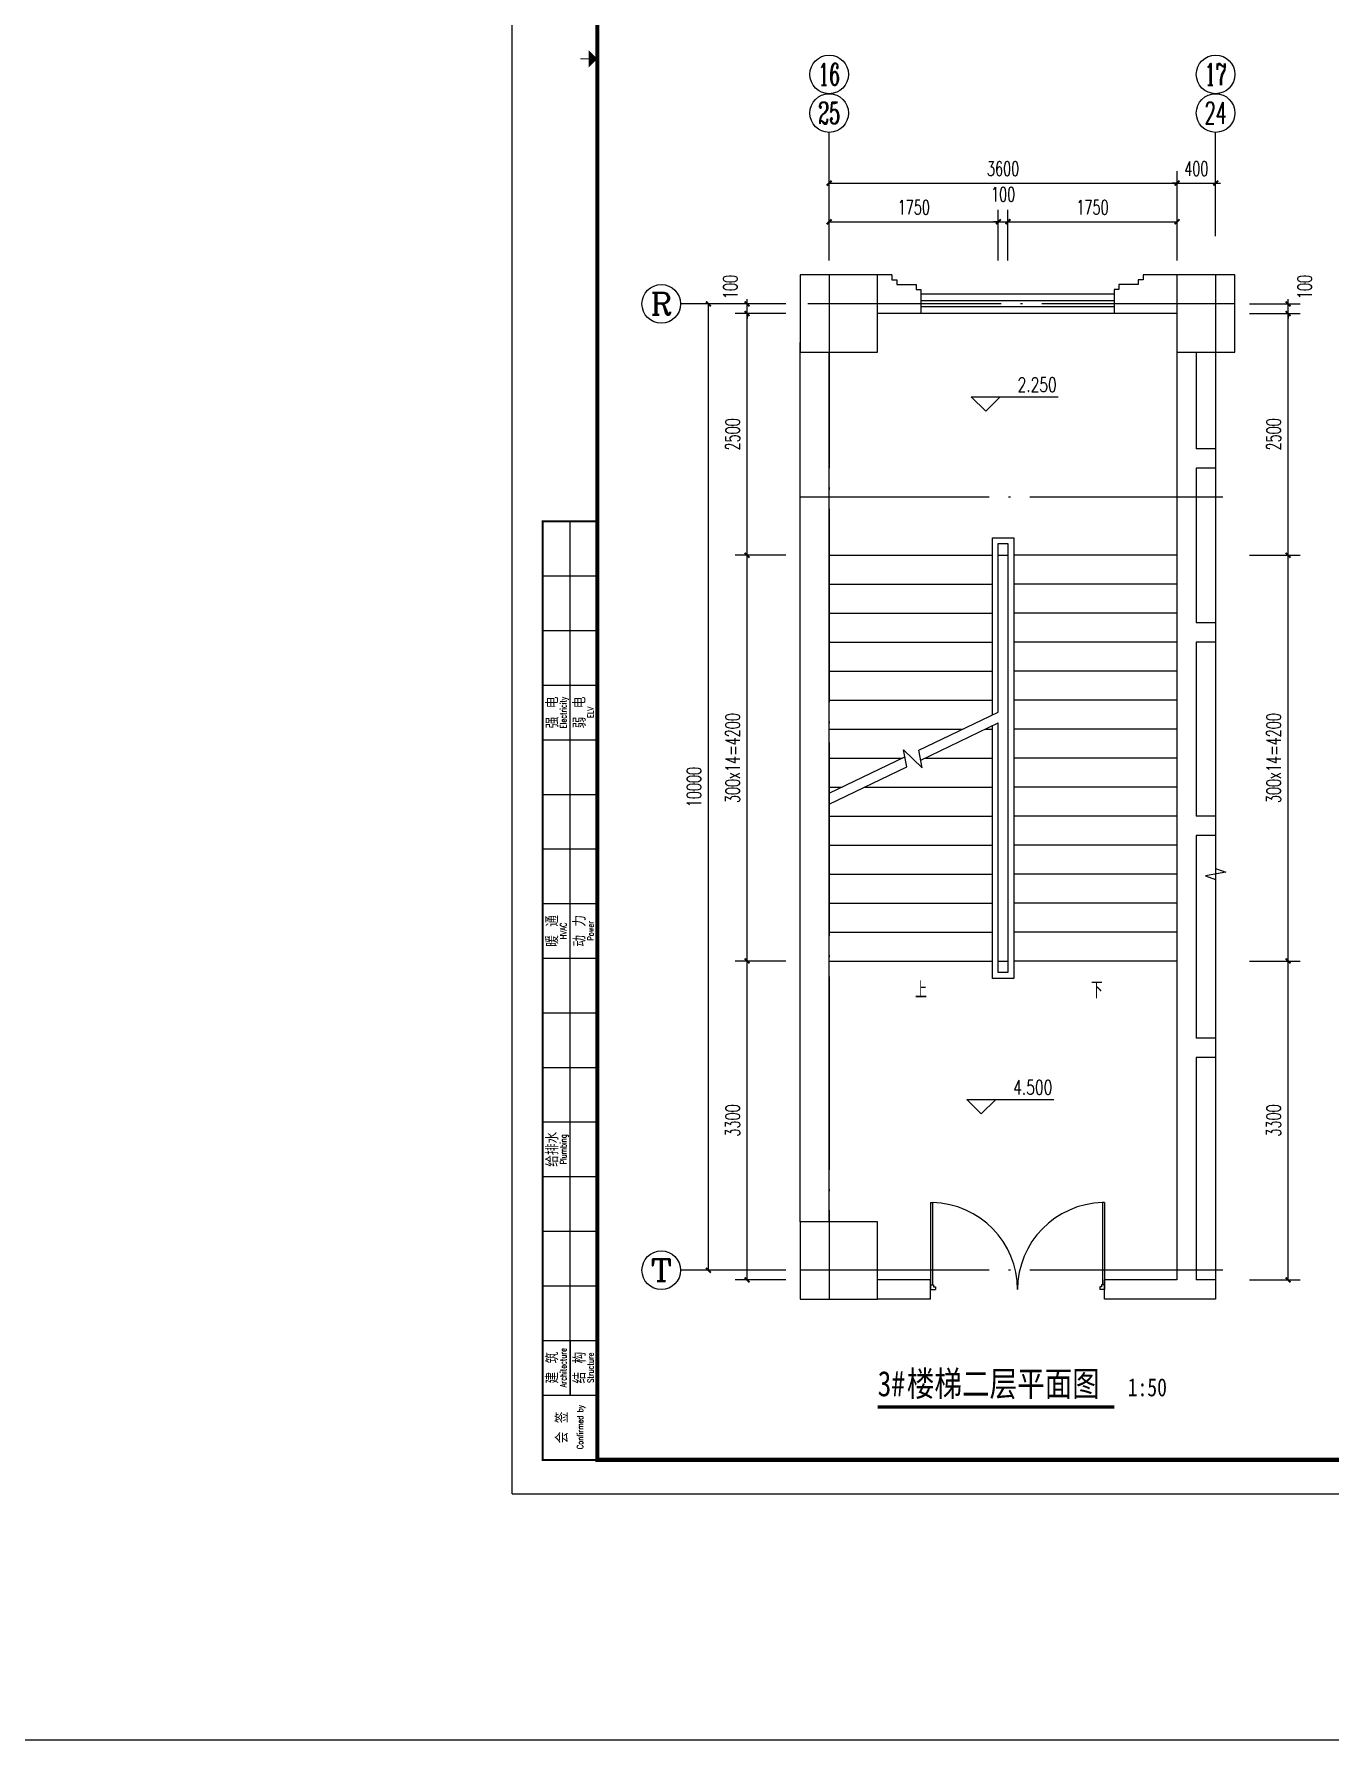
# Model space of a CAD drawing. Extents: x 239268 to 489116, y -316056 to -246175.
# Drawn here: x 414035 to 427448, y -278420 to -260768 of the extents above; entities that cross this region are included whole.
import ezdxf
from ezdxf.enums import TextEntityAlignment as Align

# ---------------------------------------------------------------- set-up
doc = ezdxf.new("R2010")
doc.units = 0
doc.header["$LTSCALE"] = 1000
doc.header["$MEASUREMENT"] = 0
doc.linetypes.add('DOTE', pattern=[2.42, 2, -0.2, 0.02, -0.2])
doc.layers.get('0').update_dxf_attribs({"linetype": 'CONTINUOUS'})
doc.layers.get('Defpoints').update_dxf_attribs({"color": 6, "linetype": 'CONTINUOUS'})
for name, color, linetype in [('A-墙线', 2, 'CONTINUOUS'), ('A-外窗', 145, 'CONTINUOUS'), ('A-门', 167, 'CONTINUOUS'), ('AXIS', 3, 'CONTINUOUS'), ('AXIS_TEXT', 7, 'CONTINUOUS'), ('COLUMN', 2, 'CONTINUOUS'), ('DIM_ELEV', 3, 'CONTINUOUS'), ('DIM_SYMB', 3, 'CONTINUOUS'), ('DOTE', 26, 'DOTE'), ('PUB_TEXT', 7, 'CONTINUOUS'), ('STAIR', 4, 'CONTINUOUS'), ('图框', 85, 'CONTINUOUS')]:
    doc.layers.add(name, color=color, linetype=linetype)
doc.styles.add('_TCH_AXIS', font='COMPLEX', dxfattribs={"bigfont": 'GBCBIG'})
doc.styles.add('_TCH_DIM', font='SIMPLEX', dxfattribs={"bigfont": 'GBCBIG'})
doc.styles.add('COMPLEX', font='COMPLEX')
doc.styles.add('DIM_FONT', font='SIMPLEX.shx', dxfattribs={"width": 0.65})
doc.styles.add('TKZ2_tjkts.shx', font='tjromant.shx', dxfattribs={"bigfont": 'tjkts.shx'})
doc.styles.add('房间名称', font='SIMHEI.TTF', dxfattribs={"width": 0.8})
doc.dimstyles.new('DIMN50', dxfattribs={"dimscale": 0.5, "dimtxt": 300, "dimasz": 100, "dimexe": 250, "dimexo": 300, "dimgap": 150, "dimtad": 1, "dimdec": 0, "dimzin": 0, "dimdsep": 46, "dimtxsty": 'DIM_FONT', "dimblk": 'ARCHTICK', "dimcen": 0.09, "dimclrt": 7, "dimazin": 2, "dimtfac": 1, "dimtdec": 0, "dimtix": 1, "dimtmove": 2, "dimatfit": 3, "dimfxl": 0, "dimtolj": 1, "dimtzin": 0, "dimarcsym": 0})

# ---------------------------------------------------------------- blocks, each defined once
blk = doc.blocks.new('m1800')
at = {"layer": 'A-墙线'}
for p, q in [((-900, -100), (-900, 100)), ((900, -100), (900, 100))]:
    blk.add_line(p, q, dxfattribs=at)
at = {"layer": 'A-门'}
for p, q in [((-900, 900), (-900, 0)), ((-900, 900), (-880, 900)), ((-880, 900), (-880, 50)), ((880, 900), (880, 50)), ((900, 900), (880, 900)), ((900, 900), (900, 0)), ((-900, 50), (-870, 50)), ((-900, 0), (-850, 0)), ((-870, 50), (-870, 30)), ((-870, 30), (-850, 30)), ((-850, 30), (-850, 0)), ((850, 30), (850, 0)), ((870, 30), (850, 30)), ((900, 0), (850, 0)), ((870, 50), (870, 30)), ((900, 50), (870, 50))]:
    blk.add_line(p, q, dxfattribs=at)
for centre, start, end in [((-900, 0), 0, 88.7267), ((900, 0), 91.2733, 180)]:
    blk.add_arc(centre, 900, start, end, dxfattribs=at)
blk = doc.blocks.new('TJAD_TK_A0')
at = {"layer": '图框'}
for p, q in [((973, -441.7), (973, 399.3)), ((990, -412.7), (990, -156.7)), ((982, -172.7), (998, -172.7)), ((982, -188.7), (998, -188.7)), ((982, -204.7), (998, -204.7)), ((982, -220.7), (998, -220.7)), ((982, -236.7), (998, -236.7)), ((982, -252.7), (998, -252.7)), ((982, -268.7), (998, -268.7)), ((982, -284.7), (998, -284.7)), ((982, -300.7), (998, -300.7)), ((982, -316.7), (998, -316.7)), ((982, -332.7), (998, -332.7)), ((982, -348.7), (998, -348.7)), ((982, -364.7), (998, -364.7)), ((982, -380.7), (998, -380.7)), ((982, -396.7), (998, -396.7)), ((990, -396.7), (990, -412.7)), ((982, -412.7), (998, -412.7)), ((973, -441.7), (2162, -441.7))]:
    blk.add_line(p, q, dxfattribs=at)
at = {"layer": '图框', "const_width": 1.2}
blk.add_lwpolyline([(2152, -431.7), (2152, 389.3), (998, 389.3), (998, -431.7)], close=True, dxfattribs=at)
at = {"layer": '图框'}
for points, const_width in [([(995.5, -21.2), (993, -21.2)], 0.3), ([(998, -431.7), (982, -431.7), (982, -156.7), (998, -156.7)], 0.6)]:
    blk.add_lwpolyline(points, dxfattribs=dict(at, const_width=const_width))
blk.add_solid([(995.5, -23.7), (995.5, -18.7), (998, -21.2)], dxfattribs=at)
at = {"layer": '图框', "style": 'TKZ2_tjkts.shx'}
for s, p in [('强 电', (984.79, -212.7)), ('弱 电', (992.79, -212.7)), ('暖 通', (984.79, -276.7)), ('动 力', (992.79, -276.7)), ('给排水', (984.79, -340.7)), ('建 筑', (984.79, -404.7)), ('结 构', (992.79, -404.7)), ('会 签', (987.62, -422.2))]:
    blk.add_text(s, height=3.6, rotation=90, dxfattribs=at).set_placement(p, align=Align.MIDDLE_CENTER)
at = {"layer": '图框', "style": 'TKZ2_tjkts.shx', "width": 0.8}
for s, p in [('Electricity', (988.02, -212.7)), ('ELV', (996.02, -212.7)), ('HVAC', (988.02, -276.7)), ('Power', (996.02, -276.7)), ('Plumbing', (988.02, -340.7)), ('Architecture', (988.02, -404.7)), ('Structure', (996.02, -404.7)), ('Confirmed by', (992.95, -422.09))]:
    blk.add_text(s, height=1.8, rotation=90, dxfattribs=at).set_placement(p, align=Align.MIDDLE_CENTER)
blk = doc.blocks.new('_ArchTick')
at = {"color": 0, "linetype": 'ByBlock', "const_width": 0.4}
blk.add_lwpolyline([(-0.5, -0.5), (0.5, 0.5)], dxfattribs=at)
blk = doc.blocks.new('*D268')
at = {"layer": 'AXIS', "color": 0, "lineweight": -2}
for p, q in [((426615, -270360), (427140, -270360)), ((427015, -273660), (427015, -270360)), ((426615, -273660), (427140, -273660))]:
    blk.add_line(p, q, dxfattribs=at)
at = {"layer": 'Defpoints', "color": 0}
for p in [(426465, -270360), (427015, -270360), (426465, -273660)]:
    blk.add_point(p, dxfattribs=at)
at = {"layer": 'AXIS', "color": 0, "lineweight": -2, "xscale": 50, "yscale": 50, "zscale": 50}
for p, rotation in [((427015, -270360), 90), ((427015, -273660), 270)]:
    blk.add_blockref('_ArchTick', p, dxfattribs=dict(at, rotation=rotation))
at = {"layer": 'AXIS', "color": 7, "insert": (426865, -272010), "char_height": 150, "attachment_point": 5, "rotation": 90, "style": 'DIM_FONT'}
blk.add_mtext('\\A1;3300', dxfattribs=at)
blk = doc.blocks.new('*D269')
at = {"layer": 'AXIS', "color": 0, "lineweight": -2}
for p, q in [((426615, -266160), (427140, -266160)), ((427015, -270360), (427015, -266160)), ((426615, -270360), (427140, -270360))]:
    blk.add_line(p, q, dxfattribs=at)
at = {"layer": 'Defpoints', "color": 0}
for p in [(426465, -266160), (427015, -266160), (426465, -270360)]:
    blk.add_point(p, dxfattribs=at)
at = {"layer": 'AXIS', "color": 0, "lineweight": -2, "xscale": 50, "yscale": 50, "zscale": 50}
for p, rotation in [((427015, -266160), 90), ((427015, -270360), 270)]:
    blk.add_blockref('_ArchTick', p, dxfattribs=dict(at, rotation=rotation))
at = {"layer": 'AXIS', "color": 7, "insert": (426865, -268260), "char_height": 150, "attachment_point": 5, "rotation": 90, "style": 'DIM_FONT'}
blk.add_mtext('\\A1;300x14=4200', dxfattribs=at)
blk = doc.blocks.new('*D270')
at = {"layer": 'AXIS', "color": 0, "lineweight": -2}
for p, q in [((426615, -263660), (427140, -263660)), ((427015, -266160), (427015, -263660)), ((426615, -266160), (427140, -266160))]:
    blk.add_line(p, q, dxfattribs=at)
at = {"layer": 'Defpoints', "color": 0}
for p in [(426465, -263660), (427015, -263660), (426465, -266160)]:
    blk.add_point(p, dxfattribs=at)
at = {"layer": 'AXIS', "color": 0, "lineweight": -2, "xscale": 50, "yscale": 50, "zscale": 50}
for p, rotation in [((427015, -263660), 90), ((427015, -266160), 270)]:
    blk.add_blockref('_ArchTick', p, dxfattribs=dict(at, rotation=rotation))
at = {"layer": 'AXIS', "color": 7, "insert": (426865, -264910), "char_height": 150, "attachment_point": 5, "rotation": 90, "style": 'DIM_FONT'}
blk.add_mtext('\\A1;2500', dxfattribs=at)
blk = doc.blocks.new('*D271')
at = {"layer": 'AXIS', "color": 0, "lineweight": -2}
for p, q in [((427015, -263560), (427015, -263510)), ((426615, -263560), (427140, -263560)), ((426615, -263660), (427140, -263660)), ((427015, -263660), (427015, -263560)), ((427015, -263660), (427015, -263710))]:
    blk.add_line(p, q, dxfattribs=at)
at = {"layer": 'Defpoints', "color": 0}
for p in [(426465, -263560), (426465, -263660), (427015, -263560)]:
    blk.add_point(p, dxfattribs=at)
at = {"layer": 'AXIS', "color": 0, "lineweight": -2, "xscale": 50, "yscale": 50, "zscale": 50}
for p, rotation in [((427015, -263560), 270), ((427015, -263660), 90)]:
    blk.add_blockref('_ArchTick', p, dxfattribs=dict(at, rotation=rotation))
at = {"layer": 'AXIS', "color": 7, "insert": (427187, -263385), "char_height": 150, "attachment_point": 5, "rotation": 90, "style": 'DIM_FONT'}
blk.add_mtext('\\A1;100', dxfattribs=at)
blk = doc.blocks.new('*D284')
at = {"layer": 'AXIS', "color": 0, "lineweight": -2}
for p, q in [((422265, -262710), (422265, -262185)), ((425865, -262710), (425865, -262185)), ((422265, -262310), (425865, -262310))]:
    blk.add_line(p, q, dxfattribs=at)
at = {"layer": 'Defpoints', "color": 0}
for p in [(425865, -262310), (422265, -262860), (425865, -262860)]:
    blk.add_point(p, dxfattribs=at)
at = {"layer": 'AXIS', "color": 0, "lineweight": -2, "xscale": 50, "yscale": 50, "zscale": 50, "rotation": 180}
blk.add_blockref('_ArchTick', (422265, -262310), dxfattribs=at)
at = {"layer": 'AXIS', "color": 0, "lineweight": -2, "xscale": 50, "yscale": 50, "zscale": 50}
blk.add_blockref('_ArchTick', (425865, -262310), dxfattribs=at)
at = {"layer": 'AXIS', "color": 7, "insert": (424065, -262160), "char_height": 150, "attachment_point": 5, "style": 'DIM_FONT'}
blk.add_mtext('\\A1;3600', dxfattribs=at)
blk = doc.blocks.new('*D285')
at = {"layer": 'AXIS', "color": 0, "lineweight": -2}
for p, q in [((425865, -262710), (425865, -262185)), ((426265, -262710), (426265, -262185)), ((425865, -262310), (425815, -262310)), ((425865, -262310), (426265, -262310)), ((426265, -262310), (426315, -262310))]:
    blk.add_line(p, q, dxfattribs=at)
at = {"layer": 'Defpoints', "color": 0}
for p in [(426265, -262310), (425865, -262860), (426265, -262860)]:
    blk.add_point(p, dxfattribs=at)
at = {"layer": 'AXIS', "color": 0, "lineweight": -2, "xscale": 50, "yscale": 50, "zscale": 50}
blk.add_blockref('_ArchTick', (425865, -262310), dxfattribs=at)
at = {"layer": 'AXIS', "color": 0, "lineweight": -2, "xscale": 50, "yscale": 50, "zscale": 50, "rotation": 180}
blk.add_blockref('_ArchTick', (426265, -262310), dxfattribs=at)
at = {"layer": 'AXIS', "color": 7, "insert": (426065, -262160), "char_height": 150, "attachment_point": 5, "style": 'DIM_FONT'}
blk.add_mtext('\\A1;400', dxfattribs=at)
blk = doc.blocks.new('*D286')
at = {"layer": 'AXIS', "color": 0, "lineweight": -2}
for p, q in [((422265, -263110), (422265, -262585)), ((424015, -263110), (424015, -262585)), ((422265, -262710), (424015, -262710))]:
    blk.add_line(p, q, dxfattribs=at)
at = {"layer": 'Defpoints', "color": 0}
for p in [(424015, -262710), (422265, -263260), (424015, -263260)]:
    blk.add_point(p, dxfattribs=at)
at = {"layer": 'AXIS', "color": 0, "lineweight": -2, "xscale": 50, "yscale": 50, "zscale": 50, "rotation": 180}
blk.add_blockref('_ArchTick', (422265, -262710), dxfattribs=at)
at = {"layer": 'AXIS', "color": 0, "lineweight": -2, "xscale": 50, "yscale": 50, "zscale": 50}
blk.add_blockref('_ArchTick', (424015, -262710), dxfattribs=at)
at = {"layer": 'AXIS', "color": 7, "insert": (423140, -262560), "char_height": 150, "attachment_point": 5, "style": 'DIM_FONT'}
blk.add_mtext('\\A1;1750', dxfattribs=at)
blk = doc.blocks.new('*D287')
at = {"layer": 'AXIS', "color": 0, "lineweight": -2}
for p, q in [((424015, -263110), (424015, -262585)), ((424115, -263110), (424115, -262585)), ((424015, -262710), (423965, -262710)), ((424015, -262710), (424115, -262710)), ((424115, -262710), (424165, -262710))]:
    blk.add_line(p, q, dxfattribs=at)
at = {"layer": 'Defpoints', "color": 0}
for p in [(424115, -262710), (424015, -263260), (424115, -263260)]:
    blk.add_point(p, dxfattribs=at)
at = {"layer": 'AXIS', "color": 0, "lineweight": -2, "xscale": 50, "yscale": 50, "zscale": 50}
blk.add_blockref('_ArchTick', (424015, -262710), dxfattribs=at)
at = {"layer": 'AXIS', "color": 0, "lineweight": -2, "xscale": 50, "yscale": 50, "zscale": 50, "rotation": 180}
blk.add_blockref('_ArchTick', (424115, -262710), dxfattribs=at)
at = {"layer": 'AXIS', "color": 7, "insert": (424065, -262426), "char_height": 150, "attachment_point": 5, "style": 'DIM_FONT'}
blk.add_mtext('\\A1;100', dxfattribs=at)
blk = doc.blocks.new('*D288')
at = {"layer": 'AXIS', "color": 0, "lineweight": -2}
for p, q in [((424115, -263110), (424115, -262585)), ((425865, -263110), (425865, -262585)), ((424115, -262710), (425865, -262710))]:
    blk.add_line(p, q, dxfattribs=at)
at = {"layer": 'Defpoints', "color": 0}
for p in [(425865, -262710), (424115, -263260), (425865, -263260)]:
    blk.add_point(p, dxfattribs=at)
at = {"layer": 'AXIS', "color": 0, "lineweight": -2, "xscale": 50, "yscale": 50, "zscale": 50, "rotation": 180}
blk.add_blockref('_ArchTick', (424115, -262710), dxfattribs=at)
at = {"layer": 'AXIS', "color": 0, "lineweight": -2, "xscale": 50, "yscale": 50, "zscale": 50}
blk.add_blockref('_ArchTick', (425865, -262710), dxfattribs=at)
at = {"layer": 'AXIS', "color": 7, "insert": (424990, -262560), "char_height": 150, "attachment_point": 5, "style": 'DIM_FONT'}
blk.add_mtext('\\A1;1750', dxfattribs=at)
blk = doc.blocks.new('*D289')
at = {"layer": 'AXIS', "color": 0, "lineweight": -2}
for p, q in [((421815, -270360), (421290, -270360)), ((421415, -273660), (421415, -270360)), ((421815, -273660), (421290, -273660))]:
    blk.add_line(p, q, dxfattribs=at)
at = {"layer": 'Defpoints', "color": 0}
for p in [(421415, -270360), (421965, -270360), (421965, -273660)]:
    blk.add_point(p, dxfattribs=at)
at = {"layer": 'AXIS', "color": 0, "lineweight": -2, "xscale": 50, "yscale": 50, "zscale": 50}
for p, rotation in [((421415, -270360), 90), ((421415, -273660), 270)]:
    blk.add_blockref('_ArchTick', p, dxfattribs=dict(at, rotation=rotation))
at = {"layer": 'AXIS', "color": 7, "insert": (421265, -272010), "char_height": 150, "attachment_point": 5, "rotation": 90, "style": 'DIM_FONT'}
blk.add_mtext('\\A1;3300', dxfattribs=at)
blk = doc.blocks.new('*D290')
at = {"layer": 'AXIS', "color": 0, "lineweight": -2}
for p, q in [((421815, -266160), (421290, -266160)), ((421415, -270360), (421415, -266160)), ((421815, -270360), (421290, -270360))]:
    blk.add_line(p, q, dxfattribs=at)
at = {"layer": 'Defpoints', "color": 0}
for p in [(421415, -266160), (421965, -266160), (421965, -270360)]:
    blk.add_point(p, dxfattribs=at)
at = {"layer": 'AXIS', "color": 0, "lineweight": -2, "xscale": 50, "yscale": 50, "zscale": 50}
for p, rotation in [((421415, -266160), 90), ((421415, -270360), 270)]:
    blk.add_blockref('_ArchTick', p, dxfattribs=dict(at, rotation=rotation))
at = {"layer": 'AXIS', "color": 7, "insert": (421265, -268260), "char_height": 150, "attachment_point": 5, "rotation": 90, "style": 'DIM_FONT'}
blk.add_mtext('\\A1;300x14=4200', dxfattribs=at)
blk = doc.blocks.new('*D291')
at = {"layer": 'AXIS', "color": 0, "lineweight": -2}
for p, q in [((421815, -263660), (421290, -263660)), ((421415, -266160), (421415, -263660)), ((421815, -266160), (421290, -266160))]:
    blk.add_line(p, q, dxfattribs=at)
at = {"layer": 'Defpoints', "color": 0}
for p in [(421415, -263660), (421965, -263660), (421965, -266160)]:
    blk.add_point(p, dxfattribs=at)
at = {"layer": 'AXIS', "color": 0, "lineweight": -2, "xscale": 50, "yscale": 50, "zscale": 50}
for p, rotation in [((421415, -263660), 90), ((421415, -266160), 270)]:
    blk.add_blockref('_ArchTick', p, dxfattribs=dict(at, rotation=rotation))
at = {"layer": 'AXIS', "color": 7, "insert": (421265, -264910), "char_height": 150, "attachment_point": 5, "rotation": 90, "style": 'DIM_FONT'}
blk.add_mtext('\\A1;2500', dxfattribs=at)
blk = doc.blocks.new('*D292')
at = {"layer": 'AXIS', "color": 0, "lineweight": -2}
for p, q in [((421415, -263560), (421415, -263510)), ((421815, -263560), (421290, -263560)), ((421815, -263660), (421290, -263660)), ((421415, -263660), (421415, -263560)), ((421415, -263660), (421415, -263710))]:
    blk.add_line(p, q, dxfattribs=at)
at = {"layer": 'Defpoints', "color": 0}
for p in [(421415, -263560), (421965, -263560), (421965, -263660)]:
    blk.add_point(p, dxfattribs=at)
at = {"layer": 'AXIS', "color": 0, "lineweight": -2, "xscale": 50, "yscale": 50, "zscale": 50}
for p, rotation in [((421415, -263560), 270), ((421415, -263660), 90)]:
    blk.add_blockref('_ArchTick', p, dxfattribs=dict(at, rotation=rotation))
at = {"layer": 'AXIS', "color": 7, "insert": (421242, -263385), "char_height": 150, "attachment_point": 5, "rotation": 90, "style": 'DIM_FONT'}
blk.add_mtext('\\A1;100', dxfattribs=at)
blk = doc.blocks.new('*D293')
at = {"layer": 'AXIS', "color": 0, "lineweight": -2}
for p, q in [((421815, -263560), (420890, -263560)), ((421015, -273560), (421015, -263560)), ((421815, -273560), (420890, -273560))]:
    blk.add_line(p, q, dxfattribs=at)
at = {"layer": 'Defpoints', "color": 0}
for p in [(421015, -263560), (421965, -263560), (421965, -273560)]:
    blk.add_point(p, dxfattribs=at)
at = {"layer": 'AXIS', "color": 0, "lineweight": -2, "xscale": 50, "yscale": 50, "zscale": 50}
for p, rotation in [((421015, -263560), 90), ((421015, -273560), 270)]:
    blk.add_blockref('_ArchTick', p, dxfattribs=dict(at, rotation=rotation))
at = {"layer": 'AXIS', "color": 7, "insert": (420865, -268560), "char_height": 150, "attachment_point": 5, "rotation": 90, "style": 'DIM_FONT'}
blk.add_mtext('\\A1;10000', dxfattribs=at)
blk = doc.blocks.new('_AXISO')
blk.add_circle((0, 0), 0.5)
at = {"layer": 'AXIS_TEXT', "style": 'COMPLEX', "width": 1.041667}
blk.add_attdef('A', text='', height=0.56, dxfattribs=at).set_placement((-0.25, -0.28), (0.25, -0.28), align=Align.FIT)

msp = doc.modelspace()

# ---------------------------------------------------------------- linework, layer by layer
at = {"layer": 'A-墙线'}
for p, q in [((422914.6, -263259.7), (422664.6, -263259.7)), ((422914.6, -263259.7), (422914.6, -263309.7)), ((422914.6, -263309.7), (422964.6, -263309.7)), ((422964.6, -263309.7), (422964.6, -263359.7)), ((425464.6, -263309.7), (425464.6, -263359.7)), ((425514.6, -263309.7), (425464.6, -263309.7)), ((425864.6, -263259.7), (425514.6, -263259.7)), ((425514.6, -263259.7), (425514.6, -263309.7)), ((422964.6, -263359.7), (423164.6, -263359.7)), ((423164.6, -263359.7), (423164.6, -263409.7)), ((423164.6, -263409.7), (423214.6, -263409.7)), ((423214.6, -263409.7), (423214.6, -263659.7)), ((425264.6, -263409.7), (425214.6, -263409.7)), ((425214.6, -263409.7), (425214.6, -263659.7)), ((425264.6, -263359.7), (425264.6, -263409.7)), ((425464.6, -263359.7), (425264.6, -263359.7)), ((423214.6, -263659.7), (422764.6, -263659.7)), ((425864.6, -263659.7), (425214.6, -263659.7)), ((421964.6, -273059.7), (421964.6, -263959.7)), ((422264.6, -273059.7), (422264.6, -264059.7)), ((425864.6, -264059.7), (425864.6, -273659.7)), ((426064.6, -264059.7), (426064.6, -265059.7)), ((426264.6, -265059.7), (426064.6, -265059.7)), ((426064.6, -265259.7), (426064.6, -266859.7)), ((426264.6, -265259.7), (426064.6, -265259.7)), ((426264.6, -266859.7), (426064.6, -266859.7)), ((426064.6, -267059.7), (426064.6, -268859.7)), ((426264.6, -267059.7), (426064.6, -267059.7)), ((426264.6, -268859.7), (426064.6, -268859.7)), ((426064.6, -269059.7), (426064.6, -271159.7)), ((426264.6, -269059.7), (426064.6, -269059.7)), ((426264.6, -271159.7), (426064.6, -271159.7)), ((426064.6, -271359.7), (426064.6, -273659.7)), ((426264.6, -271359.7), (426064.6, -271359.7)), ((423314.6, -273659.7), (422764.6, -273659.7)), ((425864.6, -273659.7), (425114.6, -273659.7)), ((426264.6, -273659.7), (426064.6, -273659.7)), ((423314.6, -273859.7), (422764.6, -273859.7)), ((426264.6, -273859.7), (425114.6, -273859.7)), ((253089.6, -278419.5), (489115.8, -278419.5))]:
    msp.add_line(p, q, dxfattribs=at)
at = {"layer": 'A-外窗'}
for p, q in [((425214.6, -263459.7), (423214.6, -263459.7)), ((425214.6, -263529.7), (423214.6, -263529.7)), ((425214.6, -263589.7), (423214.6, -263589.7)), ((425214.6, -263659.7), (423214.6, -263659.7))]:
    msp.add_line(p, q, dxfattribs=at)
at = {"layer": 'AXIS'}
for p, q in [((422264.6, -261384.7), (422264.6, -261384.7)), ((426264.6, -261384.7), (426264.6, -261384.7)), ((422264.6, -262859.7), (422264.6, -261784.7)), ((426264.6, -262859.7), (426264.6, -261784.7)), ((421414.6, -263559.7), (420727.1, -263559.7)), ((421414.6, -273559.7), (420727.1, -273559.7))]:
    msp.add_line(p, q, dxfattribs=at)
at = {"layer": 'COLUMN'}
for p, q in [((422764.6, -263259.7), (421964.6, -263259.7)), ((421964.6, -263259.7), (421964.6, -264059.7)), ((422764.6, -264059.7), (422764.6, -263259.7)), ((426464.6, -263259.7), (425864.6, -263259.7)), ((425864.6, -263259.7), (425864.6, -264059.7)), ((426464.6, -264059.7), (426464.6, -263259.7)), ((421964.6, -264059.7), (422764.6, -264059.7)), ((425864.6, -264059.7), (426464.6, -264059.7)), ((422764.6, -273059.7), (421964.6, -273059.7)), ((421964.6, -273059.7), (421964.6, -273859.7)), ((422764.6, -273859.7), (422764.6, -273059.7)), ((421964.6, -273859.7), (422764.6, -273859.7))]:
    msp.add_line(p, q, dxfattribs=at)
at = {"layer": 'DIM_ELEV'}
for p, q in [((423884.8, -264670.9), (423734.8, -264520.9)), ((423734.8, -264520.9), (424634.8, -264520.9)), ((423884.8, -264670.9), (424034.8, -264520.9)), ((423839.4, -271941.2), (423689.4, -271791.2)), ((423689.4, -271791.2), (424589.4, -271791.2)), ((423839.4, -271941.2), (423989.4, -271791.2))]:
    msp.add_line(p, q, dxfattribs=at)
at = {"layer": 'DIM_SYMB'}
for points in [[(425022.1, -270359.7, 0, 0, 0), (425022.1, -265109.4, 0, 0, 0), (423207.1, -265109.4, 0, 0, 0), (423207.1, -267809.7, 40, 0, 0), (423207.1, -267959.7, 0, 0, 0)], [(423207.1, -270359.7, 0, 0, 0), (423207.1, -268709.7, 40, 0, 0), (423207.1, -268559.7, 0, 0, 0)]]:
    msp.add_lwpolyline(points, format="xyseb", dxfattribs=at)
msp.add_lwpolyline([(426264.6, -265059.7), (426264.6, -269403.5), (426369.6, -269441.7), (426159.6, -269478.7), (426264.6, -269516), (426264.6, -273859.7)], dxfattribs=at)
at = {"layer": 'DIM_SYMB', "const_width": 35}
msp.add_lwpolyline([(422766.3, -274975.4), (425214.6, -274975.4)], dxfattribs=at)
at = {"layer": 'DOTE'}
for p, q in [((422264.6, -263259.7), (422264.6, -273859.7)), ((426264.6, -263259.7), (426264.6, -273859.7)), ((426464.6, -263559.7), (421964.6, -263559.7)), ((426340.4, -265559.7), (421964.6, -265559.7)), ((426340.4, -273559.7), (421964.6, -273559.7))]:
    msp.add_line(p, q, dxfattribs=at)
at = {"layer": 'STAIR'}
for p, q in [((423954.6, -267813), (423954.6, -265979.7)), ((423954.6, -265979.7), (424174.6, -265979.7)), ((424174.6, -265979.7), (424174.6, -270539.7)), ((422264.6, -268624.2), (422264.6, -266159.7)), ((422264.6, -266159.7), (423954.6, -266159.7)), ((424014.6, -267784.2), (424014.6, -266039.7)), ((424014.6, -266039.7), (424114.6, -266039.7)), ((424014.6, -267784.2), (424014.6, -266159.7)), ((424014.6, -266159.7), (424114.6, -266159.7)), ((424114.6, -266039.7), (424114.6, -270479.7)), ((424114.6, -266159.7), (424114.6, -270359.7)), ((425864.6, -266159.7), (424174.6, -266159.7)), ((425864.6, -266159.7), (425864.6, -270359.7)), ((422264.6, -266459.7), (423954.6, -266459.7)), ((425864.6, -266459.7), (424174.6, -266459.7)), ((422264.6, -266759.7), (423954.6, -266759.7)), ((425864.6, -266759.7), (424174.6, -266759.7)), ((422264.6, -267059.7), (423954.6, -267059.7)), ((425864.6, -267059.7), (424174.6, -267059.7)), ((422264.6, -267359.7), (423954.6, -267359.7)), ((425864.6, -267359.7), (424174.6, -267359.7)), ((422264.6, -267659.7), (423954.6, -267659.7)), ((425864.6, -267659.7), (424174.6, -267659.7)), ((423193.1, -268178.6), (424014.6, -267784.2)), ((423212.2, -268280.3), (424014.6, -267895.2)), ((423954.6, -270539.7), (423954.6, -267924)), ((424014.6, -270359.7), (424014.6, -267895.2)), ((424014.6, -270479.7), (424014.6, -267895.2)), ((422264.6, -267959.7), (423649.1, -267959.7)), ((423880.2, -267959.7), (423954.6, -267959.7)), ((425864.6, -267959.7), (424174.6, -267959.7)), ((422264.6, -268624.2), (423049.1, -268247.7)), ((422264.6, -268259.7), (423024.1, -268259.7)), ((423068.2, -268349.5), (423035.2, -268174.1)), ((423035.2, -268174.1), (423227.5, -268362.1)), ((423227.5, -268362.1), (423193.1, -268178.6)), ((423255.2, -268259.7), (423954.6, -268259.7)), ((425864.6, -268259.7), (424174.6, -268259.7)), ((422264.6, -268735.2), (423068.2, -268349.5)), ((422264.6, -268559.7), (422399.1, -268559.7)), ((422630.2, -268559.7), (423954.6, -268559.7)), ((425864.6, -268559.7), (424174.6, -268559.7)), ((422264.6, -270359.7), (422264.6, -268735.2)), ((422264.6, -268859.7), (423954.6, -268859.7)), ((425864.6, -268859.7), (424174.6, -268859.7)), ((422264.6, -269159.7), (423954.6, -269159.7)), ((425864.6, -269159.7), (424174.6, -269159.7)), ((422264.6, -269459.7), (423954.6, -269459.7)), ((425864.6, -269459.7), (424174.6, -269459.7)), ((422264.6, -269759.7), (423954.6, -269759.7)), ((425864.6, -269759.7), (424174.6, -269759.7)), ((422264.6, -270059.7), (423954.6, -270059.7)), ((425864.6, -270059.7), (424174.6, -270059.7)), ((422264.6, -270359.7), (423954.6, -270359.7)), ((424014.6, -270359.7), (424114.6, -270359.7)), ((425864.6, -270359.7), (424174.6, -270359.7)), ((424174.6, -270539.7), (423954.6, -270539.7)), ((424114.6, -270479.7), (424014.6, -270479.7))]:
    msp.add_line(p, q, dxfattribs=at)
at = {"layer": '图框', "color": 1}
msp.add_lwpolyline([(419864.8, -246528.2), (457793.2, -246528.2), (457793.2, -275521.9), (419864.8, -275521.9)], close=True, dxfattribs=at)

# ---------------------------------------------------------------- block references
at = {"layer": 'A-门'}
msp.add_blockref('m1800', (424214.6, -273759.7), dxfattribs=at)
at = {"layer": 'AXIS'}
ref = msp.add_blockref('_AXISO', (422264.6, -261184.7), dxfattribs=dict(at, xscale=400, yscale=400, zscale=400))
ref.add_attrib('A', '16', dxfattribs={"layer": 'AXIS_TEXT', "height": 226.27, "style": '_TCH_AXIS', "width": 0.724138}).set_placement((422151.5, -261297.8), (422377.8, -261297.8), align=Align.FIT)
ref = msp.add_blockref('_AXISO', (426264.6, -261184.7), dxfattribs=dict(at, xscale=400, yscale=400, zscale=400))
ref.add_attrib('A', '17', dxfattribs={"layer": 'AXIS_TEXT', "height": 226.27, "style": '_TCH_AXIS', "width": 0.724138}).set_placement((426151.5, -261297.8), (426377.8, -261297.8), align=Align.FIT)
ref = msp.add_blockref('_AXISO', (422264.6, -261584.7), dxfattribs=dict(at, xscale=400, yscale=400, zscale=400))
ref.add_attrib('A', '25', dxfattribs={"layer": 'AXIS_TEXT', "height": 226.27, "style": '_TCH_AXIS', "width": 0.617647}).set_placement((422151.5, -261697.8), (422377.8, -261697.8), align=Align.FIT)
ref = msp.add_blockref('_AXISO', (426264.6, -261584.7), dxfattribs=dict(at, xscale=400, yscale=400, zscale=400))
ref.add_attrib('A', '24', dxfattribs={"layer": 'AXIS_TEXT', "height": 226.27, "style": '_TCH_AXIS', "width": 0.583333}).set_placement((426151.5, -261697.8), (426377.8, -261697.8), align=Align.FIT)
ref = msp.add_blockref('_AXISO', (420527.1, -263559.7), dxfattribs=dict(at, xscale=400, yscale=400, zscale=400))
ref.add_attrib('A', 'R', dxfattribs={"layer": 'AXIS_TEXT', "height": 226.3, "style": '_TCH_AXIS', "width": 1.166667}).set_placement((420414, -263672.8), (420640.2, -263672.8), align=Align.FIT)
ref = msp.add_blockref('_AXISO', (420527.1, -273559.7), dxfattribs=dict(at, xscale=400, yscale=400, zscale=400))
ref.add_attrib('A', 'T', dxfattribs={"layer": 'AXIS_TEXT', "height": 226.3, "style": '_TCH_AXIS', "width": 1.4}).set_placement((420414, -273672.8), (420640.2, -273672.8), align=Align.FIT)
at = {"layer": '图框', "xscale": 35.31510107015492, "yscale": 35.31510107015492, "zscale": 35.31510107015458}
msp.add_blockref('TJAD_TK_A0', (384620.3, -260276.3), dxfattribs=at)

# ---------------------------------------------------------------- texts
at = {"layer": 'PUB_TEXT'}
for s, height, style, width, p in [('2.250', 148.75, '_TCH_DIM', 0.705882, (424214.8, -264470.9)), ('4.500', 148.75, '_TCH_DIM', 0.705882, (424169.4, -271741.2)), ('3#', 261.39, '房间名称', 0.8, (422766.3, -274864)), ('楼梯二层平面图', 261.39, '房间名称', 0.8, (423068.8, -274864)), ('1:50', 186.71, '房间名称', 0.8, (425354.6, -274864))]:
    msp.add_text(s, height=height, dxfattribs=dict(at, style=style, width=width)).set_placement(p)
at = {"layer": 'PUB_TEXT', "style": '_TCH_DIM'}
for s, p in [('上', (423155, -270744.7)), ('下', (424974.6, -270744.7))]:
    msp.add_text(s, height=168.8, dxfattribs=at).set_placement(p)

# ---------------------------------------------------------------- dimensions: what is measured, and where the dimension line sits
at = {"layer": 'AXIS'}
for p1, p2, distance, picture, middle in [((422264.6, -262859.7), (425864.6, -262859.7), 550, '*D284', (424064.6, -262159.7)), ((425864.6, -262859.7), (426264.6, -262859.7), 550, '*D285', (426064.6, -262159.7)), ((422264.6, -263259.7), (424014.6, -263259.7), 550, '*D286', (423139.6, -262559.7)), ((424114.6, -263259.7), (425864.6, -263259.7), 550, '*D288', (424989.6, -262559.7)), ((421964.6, -273559.7), (421964.6, -263559.7), 950, '*D293', (420864.6, -268559.7)), ((421964.6, -266159.7), (421964.6, -263659.7), 550, '*D291', (421264.6, -264909.7)), ((426464.6, -266159.7), (426464.6, -263659.7), -550, '*D270', (426864.6, -264909.7)), ((421964.6, -273659.7), (421964.6, -270359.7), 550, '*D289', (421264.6, -272009.7)), ((426464.6, -273659.7), (426464.6, -270359.7), -550, '*D268', (426864.6, -272009.7))]:
    dim = msp.add_aligned_dim(p1=p1, p2=p2, distance=distance, dimstyle='DIMN50', dxfattribs=at)
    dim.commit()
    dim.dimension.update_dxf_attribs({"geometry": picture, "text_midpoint": middle})
for base, p1, p2, angle, picture, middle in [((424114.6, -262709.7), (424014.6, -263259.7), (424114.6, -263259.7), 0, '*D287', (424064.6, -262426)), ((421414.6, -263559.7), (421964.6, -263659.7), (421964.6, -263559.7), 90.00002, '*D292', (421242.1, -263384.7)), ((427014.6, -263559.7), (426464.6, -263659.7), (426464.6, -263559.7), 89.99998, '*D271', (427187.1, -263384.7))]:
    dim = msp.add_linear_dim(base=base, p1=p1, p2=p2, angle=angle, dimstyle='DIMN50', dxfattribs=at)
    dim.commit()
    dim.dimension.update_dxf_attribs({"geometry": picture, "text_midpoint": middle, "dimtype": 129})
for p1, p2, distance, picture, middle in [((421964.6, -270359.7), (421964.6, -266159.7), 550, '*D290', (421264.6, -268259.7)), ((426464.6, -270359.7), (426464.6, -266159.7), -550, '*D269', (426864.6, -268259.7))]:
    dim = msp.add_aligned_dim(p1=p1, p2=p2, distance=distance, text='300x14=4200', dimstyle='DIMN50', dxfattribs=at)
    dim.commit()
    dim.dimension.update_dxf_attribs({"geometry": picture, "text_midpoint": middle})

doc.saveas('drawing.dxf')
